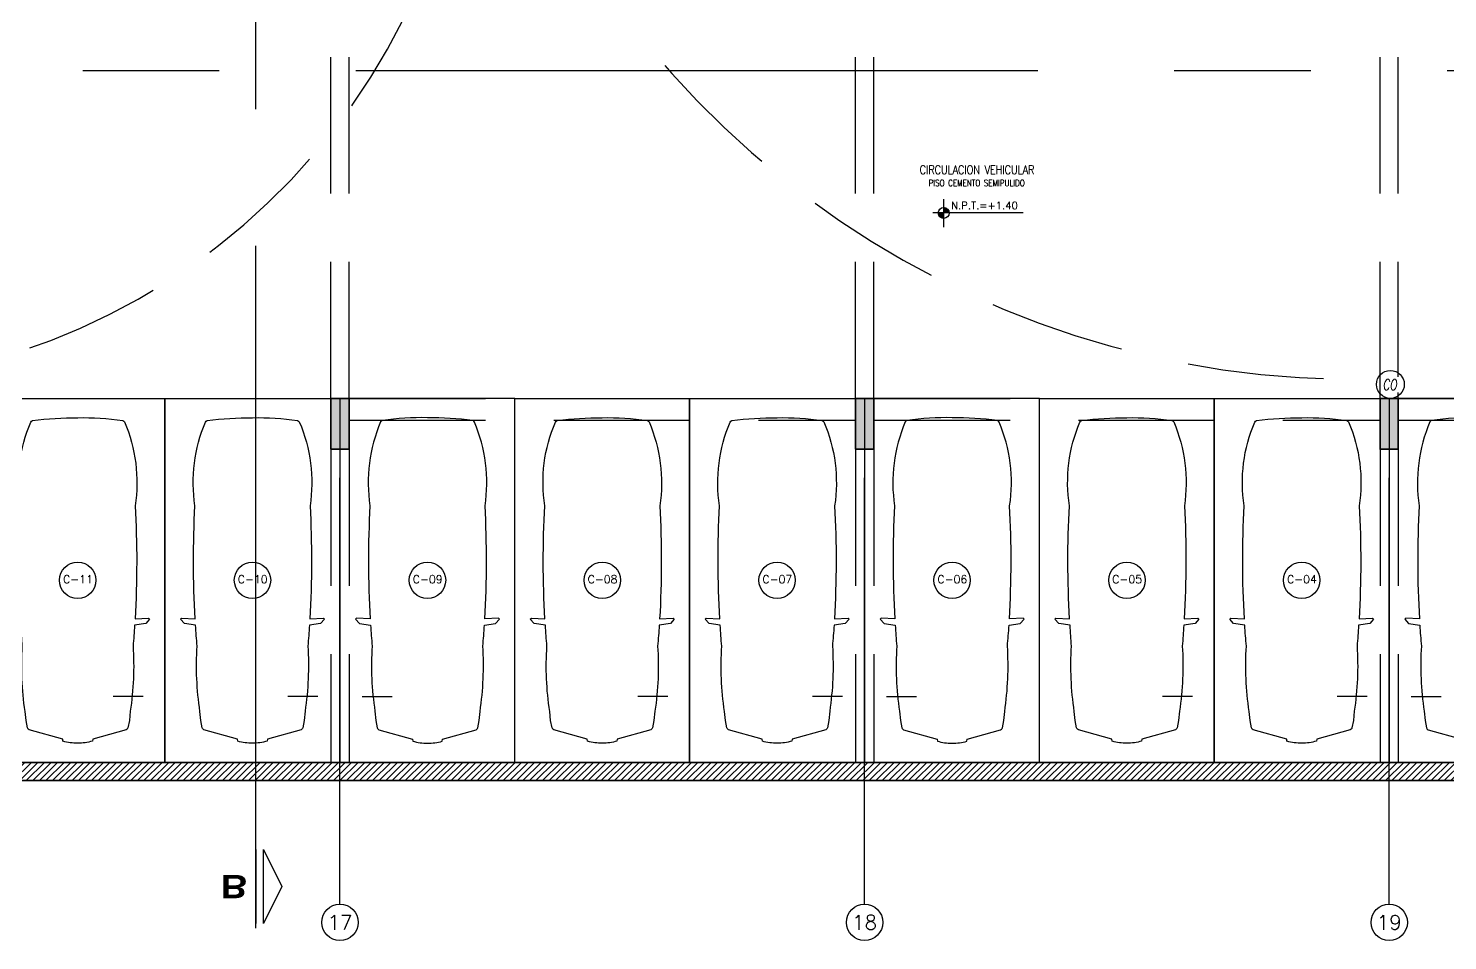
# Model space of a CAD drawing. Extents: x 226317 to 226469, y 8188101 to 8188260.
# Drawn here: x 226437.92 to 226457.42, y 8188189.46 to 8188201.99 of the extents above; entities that cross this region are included whole.
import ezdxf
from ezdxf.enums import TextEntityAlignment as Align

# ---------------------------------------------------------------- set-up
doc = ezdxf.new("R2010")
doc.units = 0
doc.header["$LTSCALE"] = 15
for name, pattern in [('CENTER', [2, 1.25, -0.25, 0.25, -0.25]), ('HIDDEN2', [0.1875, 0.125, -0.0625]), ('PHANTOM', [2.5, 1.25, -0.25, 0.25, -0.25, 0.25, -0.25]), ('PHANTOM2', [1.25, 0.625, -0.125, 0.125, -0.125, 0.125, -0.125])]:
    doc.linetypes.add(name, pattern=pattern)
doc.layers.get('0').update_dxf_attribs({"color": 250})
for name, color, linetype in [('A-EJES', 250, 'PHANTOM'), ('A-ESTRUCTURA-HATCH', 250, 'Continuous'), ('A-ESTRUCTURA-MUROS', 252, 'Continuous'), ('A-ESTRUCTURA-VIGAS', 250, 'HIDDEN2'), ('A-MOBILIARIO', 250, 'Continuous'), ('A-NIVELES-NPT', 252, 'Continuous'), ('A-NUMERO ESTAC', 250, 'Continuous'), ('A-PROYECCIONES', 250, 'HIDDEN2'), ('A-TEXTO-ACABADO PISO', 250, 'Continuous'), ('A-TEXTO-AMBIENTES', 252, 'Continuous'), ('A-TEXTO-INDICACIONES', 250, 'Continuous'), ('A_50_CortesElev', 250, 'CENTER'), ('L12 Texto', 12, 'Continuous'), ('L5 Linea mediana segmentada', 191, 'HIDDEN2'), ('L6 Linea fina', 141, 'Continuous')]:
    doc.layers.add(name, color=color, linetype=linetype)
doc.layers.add('A-ESTRUCTURA-PLACAS', color=252, linetype='Continuous', lineweight=35)
doc.layers.add('A-MUROS', color=252, linetype='Continuous', lineweight=30)
doc.styles.add('JNV ING', font='romans.shx', dxfattribs={"width": 0.7, "oblique": 8, "height": 0.15})
doc.styles.add('R160-75', font='ariblk.ttf', dxfattribs={"height": 0.6})
doc.styles.add('R80', font='romans.shx', dxfattribs={"width": 0.8, "oblique": 15, "height": 0.1})
doc.styles.add('ROMANS', font='romans.shx', dxfattribs={"width": 0.8})

# ---------------------------------------------------------------- blocks, each defined once
blk = doc.blocks.new('*U79')
at = {"ltscale": 0.5}
blk.add_line((2.102, 4.097), (1.69, 4.097), dxfattribs=at)
blk.add_lwpolyline([(0, 0), (2.405, 0), (2.405, 5), (0, 5)], close=True, dxfattribs=at)
blk.add_lwpolyline([(1.99, 3.029), (2.177, 3.018), (2.191, 3.033), (2.138, 3.092), (1.985, 3.115, 0.005253), (1.963, 3.403, 0.053235), (1.925, 4.298), (1.912, 4.424), (1.893, 4.525), (1.889, 4.535, 0.218656), (1.87, 4.551), (1.408, 4.68), (1.405, 4.708, 0.091554), (1.203, 4.734, 0.09162), (1, 4.709), (0.997, 4.682), (0.535, 4.552, 0.218656), (0.516, 4.536), (0.512, 4.527), (0.493, 4.425), (0.48, 4.3, 0.053235), (0.442, 3.404, 0.005253), (0.42, 3.116), (0.267, 3.093), (0.214, 3.034), (0.228, 3.019), (0.415, 3.03, 0.028265), (0.412, 1.476, 0.139924), (0.557, 0.325, 0.272148), (0.581, 0.306, 0.035353), (1.203, 0.266, 0.045639), (1.822, 0.305, 0.272148), (1.846, 0.324, 0.139889), (1.993, 1.475, 0.028265)], format="xyb", close=True, dxfattribs=at)
blk = doc.blocks.new('*U78')
at = {"ltscale": 0.5}
blk.add_line((2.1, 4.097), (1.687, 4.097), dxfattribs=at)
blk.add_lwpolyline([(0, 0), (2.4, 0), (2.4, 5), (0, 5)], close=True, dxfattribs=at)
blk.add_lwpolyline([(1.988, 3.029), (2.175, 3.018), (2.189, 3.033), (2.136, 3.092), (1.982, 3.115, 0.005253), (1.961, 3.403, 0.053235), (1.923, 4.298), (1.91, 4.424), (1.891, 4.525), (1.886, 4.535, 0.218656), (1.867, 4.551), (1.406, 4.68), (1.402, 4.708, 0.091554), (1.2, 4.734, 0.09162), (0.998, 4.709), (0.994, 4.682), (0.533, 4.552, 0.218656), (0.514, 4.536), (0.509, 4.527), (0.49, 4.425), (0.477, 4.3, 0.053235), (0.439, 3.404, 0.005253), (0.418, 3.116), (0.264, 3.093), (0.211, 3.034), (0.225, 3.019), (0.412, 3.03, 0.028265), (0.41, 1.476, 0.139924), (0.555, 0.325, 0.272148), (0.579, 0.306, 0.035353), (1.2, 0.266, 0.045639), (1.819, 0.305, 0.272148), (1.843, 0.324, 0.139889), (1.99, 1.475, 0.028265)], format="xyb", close=True, dxfattribs=at)
blk = doc.blocks.new('EST P1')
at = {"layer": 'A-ESTRUCTURA-HATCH'}
h = blk.add_hatch(dxfattribs=at)
h.set_pattern_fill('ANSI31', color=256, scale=0.02)
h.set_pattern_definition([(45, (-226392.07709, -8188203.05961), (-0.04490128060535, 0.04490128060535), [])])
h.paths.add_polyline_path([(-3.61, 5.05), (-3.61, 4.85), (-44.785, 4.85), (-44.785, -0.15), (-46.99, -0.15), (-46.99, -11.15), (-3.61, -11.15), (-3.61, -11.4), (-47.24, -11.4), (-47.24, 0.15), (-45.035, 0.15), (-45.035, 5.05)])
h.paths.add_polyline_path([(5.876, 4.85), (5.876, 5.05), (35.53, 5.05), (35.53, 4.85)])
h.paths.add_polyline_path([(47.915, 5.05), (35.58, 5.05), (35.58, 4.85), (47.915, 4.85)])
h.paths.add_polyline_path([(51.865, 4.85), (53.376, 4.85), (53.376, 5.05), (51.865, 5.05)])
edge = h.paths.add_edge_path()
edge.add_arc((63.301, -0.15), 9.7, 360, 540)
edge.add_line((53.601, -0.15), (53.801, -0.15))
edge.add_arc((63.301, -0.15), 9.5, 0.9047, 180, ccw=False)
edge.add_line((72.799, 0), (70.351, 0))
edge.add_line((70.351, 0), (70.351, -0.15))
edge.add_line((70.351, -0.15), (73.001, -0.15))
edge = h.paths.add_edge_path(flags=0)
edge.add_arc((63.301, -0.15), 3.3, 0.0009, 49.9947)
edge.add_line((65.422, 2.378), (65.422, -0.15))
edge.add_line((65.422, -0.15), (65.272, -0.15))
edge.add_line((65.272, -0.15), (65.272, 2.496))
edge.add_arc((63.301, -0.15), 3.3, 53.3166, 180)
edge.add_line((60.001, -0.15), (59.801, -0.15))
edge.add_arc((63.301, -0.15), 3.5, 2.4574, 179.9999, ccw=False)
edge.add_line((66.797, 0), (69.451, 0))
edge.add_line((69.451, 0), (69.451, -0.15))
edge.add_line((69.451, -0.15), (66.601, -0.15))
h.paths.add_polyline_path([(-3.56, -11.15), (35.53, -11.15), (35.53, -11.4), (-3.56, -11.4)])
h.paths.add_polyline_path([(35.58, -11.15), (71.88, -11.15), (71.88, -11.4), (35.58, -11.4)])
h = blk.add_hatch(color=256, dxfattribs=at)
h.dxf.hatch_style = 1
h.paths.add_polyline_path([(51.865, 5.05), (47.915, 5.05), (47.915, -0.15), (50.25, -0.15), (50.25, 0), (48.065, 0), (48.065, 2.05), (51.865, 2.05), (51.865, 2.2), (48.065, 2.2), (48.065, 4.85), (51.715, 4.85), (51.715, 3.2), (51.865, 3.2)])
h.paths.add_polyline_path([(1.925, -0.151), (-0.175, -0.151), (-0.175, 4.85), (-3.56, 4.85), (-3.56, 5.05), (3.775, 5.05), (3.775, 1.9), (3.625, 1.9), (3.625, 4.85), (-0.025, 4.85), (-0.025, 2.2), (1.925, 2.2), (1.925, 2.05), (-0.025, 2.05), (-0.025, 0), (1.925, -0.001)])
h.paths.add_polyline_path([(71.63, -6.15), (71.88, -6.15), (71.88, -6.85), (71.63, -6.85)])
h.paths.add_polyline_path([(64.42, -6.15), (64.67, -6.15), (64.67, -6.85), (64.42, -6.85)])
h.paths.add_polyline_path([(57.21, -6.15), (57.46, -6.15), (57.46, -6.85), (57.21, -6.85)])
h.paths.add_polyline_path([(50, -6.15), (50.25, -6.15), (50.25, -6.85), (50, -6.85)])
h.paths.add_polyline_path([(42.79, -6.15), (43.04, -6.15), (43.04, -6.85), (42.79, -6.85)])
h.paths.add_polyline_path([(42.79, 0.55), (43.04, 0.55), (43.04, -0.15), (42.79, -0.15)])
h.paths.add_polyline_path([(35.58, -6.15), (35.83, -6.15), (35.83, -6.85), (35.58, -6.85)])
h.paths.add_polyline_path([(35.58, 0.55), (35.83, 0.55), (35.83, -0.15), (35.58, -0.15)])
h.paths.add_polyline_path([(35.28, -6.15), (35.53, -6.15), (35.53, -6.85), (35.28, -6.85)])
h.paths.add_polyline_path([(35.28, 0.55), (35.53, 0.55), (35.53, -0.15), (35.28, -0.15)])
h.paths.add_polyline_path([(30.28, -6.15), (30.53, -6.15), (30.53, -6.85), (30.28, -6.85)])
h.paths.add_polyline_path([(30.28, 0.55), (30.53, 0.55), (30.53, -0.15), (30.28, -0.15)])
h.paths.add_polyline_path([(23.07, -6.15), (23.32, -6.15), (23.32, -6.85), (23.07, -6.85)])
h.paths.add_polyline_path([(23.07, 0.55), (23.32, 0.55), (23.32, -0.15), (23.07, -0.15)])
h.paths.add_polyline_path([(18.07, -6.15), (18.32, -6.15), (18.32, -6.85), (18.07, -6.85)])
h.paths.add_polyline_path([(18.07, 0.55), (18.32, 0.55), (18.32, -0.15), (18.07, -0.15)])
h.paths.add_polyline_path([(10.86, -6.15), (11.11, -6.15), (11.11, -6.85), (10.86, -6.85)])
h.paths.add_polyline_path([(10.86, 0.55), (11.11, 0.55), (11.11, -0.15), (10.86, -0.15)])
h.paths.add_polyline_path([(3.65, -6.15), (3.9, -6.15), (3.9, -6.85), (3.65, -6.85)])
h.paths.add_polyline_path([(3.625, 0.55), (3.9, 0.55), (3.9, -0.15), (3.625, -0.15)])
h.paths.add_polyline_path([(-3.56, -6.15), (-3.31, -6.15), (-3.31, -6.85), (-3.56, -6.85)])
h.paths.add_polyline_path([(-3.56, 0.55), (-3.31, 0.55), (-3.31, -0.15), (-3.56, -0.15)])
h.paths.add_polyline_path([(-3.86, -6.15), (-3.61, -6.15), (-3.61, -6.85), (-3.86, -6.85)])
h.paths.add_polyline_path([(-3.86, 0.55), (-3.61, 0.55), (-3.61, -0.15), (-3.86, -0.15)])
h.paths.add_polyline_path([(-11.07, -6.15), (-10.82, -6.15), (-10.82, -6.85), (-11.07, -6.85)])
h.paths.add_polyline_path([(-11.07, 0.55), (-10.82, 0.55), (-10.82, -0.15), (-11.07, -0.15)])
h.paths.add_polyline_path([(-18.28, -6.15), (-18.03, -6.15), (-18.03, -6.85), (-18.28, -6.85)])
h.paths.add_polyline_path([(-18.28, 0.55), (-18.03, 0.55), (-18.03, -0.15), (-18.28, -0.15)])
h.paths.add_polyline_path([(-25.49, -6.15), (-25.24, -6.15), (-25.24, -6.85), (-25.49, -6.85)])
h.paths.add_polyline_path([(-25.49, 0.55), (-25.24, 0.55), (-25.24, -0.15), (-25.49, -0.15)])
h.paths.add_polyline_path([(-32.7, -6.15), (-32.45, -6.15), (-32.45, -6.85), (-32.7, -6.85)])
h.paths.add_polyline_path([(-32.7, 0.55), (-32.45, 0.55), (-32.45, -0.15), (-32.7, -0.15)])
h.paths.add_polyline_path([(-39.91, -6.15), (-39.66, -6.15), (-39.66, -6.85), (-39.91, -6.85)])
h.paths.add_polyline_path([(-39.91, 0.55), (-39.66, 0.55), (-39.66, -0.15), (-39.91, -0.15)])
at = {"layer": 'A-ESTRUCTURA-MUROS'}
blk.add_lwpolyline([(35.58, -11.15), (71.88, -11.15), (71.88, -11.4), (35.58, -11.4)], close=True, dxfattribs=at)
at = {"layer": 'A-ESTRUCTURA-PLACAS'}
for points in [[(50, -6.15), (50.25, -6.15), (50.25, -6.85), (50, -6.85)], [(57.21, -6.15), (57.46, -6.15), (57.46, -6.85), (57.21, -6.85)], [(64.42, -6.15), (64.67, -6.15), (64.67, -6.85), (64.42, -6.85)]]:
    blk.add_lwpolyline(points, close=True, dxfattribs=at)
at = {"layer": 'A-ESTRUCTURA-VIGAS'}
for points in [[(50, -6.15), (50, -0.15)], [(50.25, -6.15), (50.25, -0.15)], [(57.21, -6.15), (57.21, -0.15)], [(57.46, -6.15), (57.46, -0.15)], [(64.42, -6.15), (64.42, -0.15)], [(64.67, -6.15), (64.67, -0.15)], [(50.25, -6.15), (57.21, -6.15)], [(57.46, -6.15), (64.42, -6.15)], [(64.67, -6.15), (71.63, -6.15)], [(50.25, -6.45), (57.21, -6.45)], [(57.46, -6.45), (64.42, -6.45)], [(64.67, -6.45), (71.63, -6.45)], [(50, -6.85), (50, -11.15)], [(50.25, -6.85), (50.25, -11.15)], [(57.21, -6.85), (57.21, -11.15)], [(57.46, -6.85), (57.46, -11.15)], [(64.42, -6.85), (64.42, -11.15)], [(64.67, -6.85), (64.67, -11.15)]]:
    blk.add_lwpolyline(points, dxfattribs=at)
blk = doc.blocks.new('EJES 1P')
at = {"layer": 'A-EJES', "linetype": 'PHANTOM2'}
for points in [[(95.134, -18.151), (95.134, -12.292)], [(102.344, -18.151), (102.344, -12.292)], [(109.554, -18.151), (109.554, -12.292)]]:
    blk.add_lwpolyline(points, dxfattribs=at)
at = {"layer": 'A-EJES', "linetype": 'Continuous'}
for centre in [(95.134, -18.398), (102.344, -18.398), (109.554, -18.398)]:
    blk.add_circle(centre, 0.25, dxfattribs=at)
at = {"layer": 'A-EJES', "linetype": 'Continuous', "style": 'ROMANS'}
for s, p in [('17', (95.134, -18.398)), ('18', (102.344, -18.398)), ('19', (109.554, -18.398))]:
    blk.add_text(s, height=0.2, dxfattribs=at).set_placement(p, align=Align.MIDDLE_CENTER)
blk = doc.blocks.new('*U69')
blk.add_line((-3, -5.08), (-3, 5.08))
blk.add_lwpolyline([(-4.02, 5.08), (-4.02, -5.08), (-6.56, 0)], close=True)
at = {"linetype": 'Continuous', "style": 'R160-75'}
blk.add_attdef('A', text='', height=0.3, dxfattribs=at).set_placement((0, 0), align=Align.MIDDLE_CENTER)
blk = doc.blocks.new('Cortes-Elev.')
at = {"layer": 'A_50_CortesElev', "linetype": 'CENTER', "ltscale": 0.5}
for points in [[(78.185, 16.576), (78.185, 37.239)], [(103.931, 28.354), (-19.094, 28.354)]]:
    blk.add_lwpolyline(points, dxfattribs=at)
ref = blk.add_blockref('*U69', (77.885, 17.148), dxfattribs=dict(at, xscale=0.1000000000000001, yscale=0.1000000000000001, zscale=-0.1000000000000001, rotation=180))
ref.add_attrib('A', 'B', dxfattribs={"layer": '0', "linetype": 'Continuous', "extrusion": (0, 0, -1), "height": 0.32, "rotation": 180, "style": 'R160-75'}).set_placement((-77.885, 17.148), align=Align.MIDDLE)
blk = doc.blocks.new('SIM NIVEL PLANTA')
at = {"linetype": 'Continuous'}
h = blk.add_hatch(dxfattribs=at)
h.set_pattern_fill('_USER', color=256, scale=0.099996, angle=45, style=0, pattern_type=0)
h.set_pattern_definition([(45, (35396.10581, 26516.4892), (-0.0707080889, 0.0707080889), [])])
h.paths.add_polyline_path([(-17.03, 0), (-15.53, 0, 0.409209), (-17.03, 1.47)])
h.paths.add_polyline_path([(-18.53, 0, 0.419236), (-17.03, -1.53), (-17.03, 0)])
for p, q in [((4.81, 0), (-20, 0)), ((-17.03, -3.97), (-17.03, 3.72))]:
    blk.add_line(p, q)
blk.add_circle((-17.03, -0.03), 1.5, dxfattribs=at)
at = {"style": 'R80'}
blk.add_attdef('N.P.T.+0.00', text='', height=2.03, dxfattribs=at).set_placement((-5.83, 2.01), align=Align.MIDDLE_CENTER)
blk = doc.blocks.new('EJE')
at = {"linetype": 'Continuous'}
blk.add_circle((0, 0), 0.5, dxfattribs=at)
at = {"layer": 'A-TEXTO-INDICACIONES', "style": 'ROMANS'}
blk.add_attdef('EJE', text='', height=0.22, rotation=0, dxfattribs=at).set_placement((0.007, 0.028), align=Align.MIDDLE_CENTER)

msp = doc.modelspace()

# ---------------------------------------------------------------- linework, layer by layer
at = {"layer": 'A-MUROS'}
for p, q in [((226463.9571, 8188191.9096), (226345.0871, 8188191.9096)), ((226344.8371, 8188191.6596), (226463.9571, 8188191.6596))]:
    msp.add_line(p, q, dxfattribs=at)
at = {"layer": 'A-MUROS', "color": 8}
for points in [[(226442.0771, 8188196.9096), (226442.3271, 8188196.9096), (226442.3271, 8188196.2096), (226442.0771, 8188196.2096)], [(226449.2871, 8188196.9096), (226449.5371, 8188196.9096), (226449.5371, 8188196.2096), (226449.2871, 8188196.2096)], [(226456.4971, 8188196.9096), (226456.7471, 8188196.9096), (226456.7471, 8188196.2096), (226456.4971, 8188196.2096)]]:
    msp.add_lwpolyline(points, close=True, dxfattribs=at)
at = {"layer": 'L5 Linea mediana segmentada', "color": 8}
msp.add_arc((226434.9702, 8188206.1489), 9.0502, 271.35151, 1.54866, dxfattribs=at)

# ---------------------------------------------------------------- block references
msp.add_blockref('EST P1', (226392.0771, 8188203.0596))
at = {"layer": 'A-MOBILIARIO', "color": 8, "xscale": -1, "rotation": 179.9999992943567}
for name, p in [('*U78', (226437.3971, 8188196.9096)), ('*U79', (226439.7971, 8188196.9096)), ('*U78', (226444.6071, 8188196.9096)), ('*U79', (226447.0071, 8188196.9096)), ('*U78', (226451.8171, 8188196.9096)), ('*U79', (226454.2171, 8188196.9096))]:
    msp.add_blockref(name, p, dxfattribs=at)
at = {"layer": 'A-MOBILIARIO', "color": 8, "rotation": 180.0000007056432}
for p in [(226444.6071, 8188196.9096), (226451.8171, 8188196.9096), (226459.0271, 8188196.9096)]:
    msp.add_blockref('*U79', p, dxfattribs=at)
at = {"layer": 'A-NIVELES-NPT', "color": 8, "xscale": 0.05, "yscale": 0.05, "zscale": 0.05}
msp.add_blockref('SIM NIVEL PLANTA', (226451.3516, 8188199.4586), dxfattribs=at).add_auto_attribs({'N.P.T.+0.00': 'N.P.T.=+1.40'})
at = {"layer": 'A-NUMERO ESTAC', "color": 8, "xscale": 0.5, "yscale": 0.5, "zscale": 0.5}
for p, values in [((226438.5971, 8188194.4105), {'EJE': 'C-11'}), ((226440.9996, 8188194.4105), {'EJE': 'C-10'}), ((226443.4046, 8188194.4105), {'EJE': 'C-09'}), ((226445.8071, 8188194.4105), {'EJE': 'C-08'}), ((226448.2096, 8188194.4105), {'EJE': 'C-07'}), ((226450.6146, 8188194.4105), {'EJE': 'C-06'}), ((226453.0171, 8188194.4105), {'EJE': 'C-05'}), ((226455.4196, 8188194.4105), {'EJE': 'C-04'})]:
    msp.add_blockref('EJE', p, dxfattribs=at).add_auto_attribs(values)
at = {"layer": 'A-PROYECCIONES'}
msp.add_blockref('EJES 1P', (226347.0678, 8188208.1096), dxfattribs=at)
at = {"layer": 'A_50_CortesElev'}
msp.add_blockref('Cortes-Elev.', (226362.8621, 8188173.0552), dxfattribs=at)

# ---------------------------------------------------------------- texts
at = {"layer": 'A-TEXTO-ACABADO PISO', "color": 8, "insert": (226450.9526, 8188199.9129), "char_height": 0.09, "attachment_point": 2, "style": 'ROMANS'}
msp.add_mtext_dynamic_manual_height_columns('PISO CEMENTO SEMIPULIDO', width=1.586307, gutter_width=12.5, heights=[0], dxfattribs=at)
at = {"layer": 'A-TEXTO-AMBIENTES', "color": 8, "insert": (226450.9575, 8188200.0502, 0), "char_height": 0.12, "width": 2.556211, "attachment_point": 5, "style": 'ROMANS'}
msp.add_mtext('CIRCULACION VEHICULAR', dxfattribs=at)

# ---------------------------------------------------------------- next in the draw order: texts
at = {"layer": 'L12 Texto', "color": 8, "ltscale": 1.5, "insert": (226456.5329, 8188197.1732), "char_height": 0.15, "attachment_point": 1, "style": 'JNV ING', "bg_fill": 3, "box_fill_scale": 1.2, "bg_fill_color": 256, "bg_fill_transparency": 0}
msp.add_mtext_dynamic_manual_height_columns('CO', width=0.267537, gutter_width=0.75, heights=[0], dxfattribs=at)

# ---------------------------------------------------------------- next in the draw order: linework, layer by layer
at = {"layer": 'L5 Linea mediana segmentada', "color": 8}
msp.add_arc((226456.1502, 8188209.7646), 12.5928, 195.52789, 271.41645, dxfattribs=at)
at = {"layer": 'L6 Linea fina', "color": 8, "ltscale": 0.5}
msp.add_circle((226456.6379, 8188197.1011), 0.1915, dxfattribs=at)

doc.saveas('drawing.dxf')
